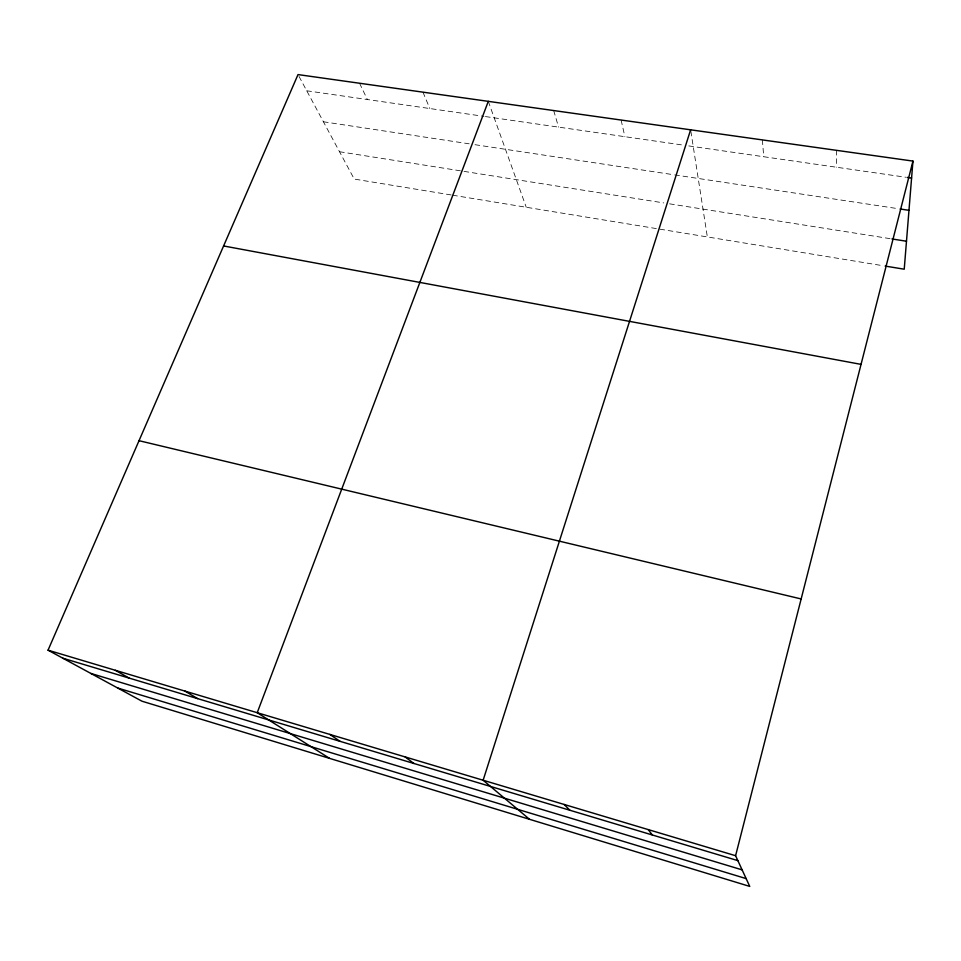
<?xml version="1.0" encoding="UTF-8"?>
<svg xmlns="http://www.w3.org/2000/svg" width="961" height="961" viewBox="0 0 961 961"><rect width="100%" height="100%" fill="white"/><g stroke="black" fill="none" stroke-linecap="round" stroke-linejoin="round"><path stroke-width="0.72" stroke-dasharray="4.8 3.6" d="M306.727 90.778L483.972 116.353M485.425 116.569L682.839 145.051M688.785 145.916L905.694 177.22M323.413 121.771L469.172 143.814M474.986 144.691L673.241 174.674M674.706 174.902L898.631 208.765M339.533 151.73L663.751 202.915M669.565 203.828L891.94 238.941M451.19 194.963L354.237 179.07L298.018 74.586M452.655 195.203L883.688 265.837M359.546 83.235L367.378 99.536M422.948 92.16L429.843 108.545M488.296 101.349L526.244 207.264M553.692 110.551L558.569 127.116M621.106 120.029L624.89 136.69M690.851 131.213L707.344 236.935M762.373 139.91L763.743 156.727M836.442 150.324L836.49 167.226"/><path stroke-width="1.44" d="M912.95 161.088L735.597 855.71L749.748 886.414L141.976 701.206L48.05 650.177L298.018 74.586L912.95 161.088L904.229 269.2L885.153 266.077M690.635 129.819L483.131 780.236L529.523 819.301M488.296 101.349L257.224 712.702L329.575 758.373M907.16 177.425L911.581 178.073M900.109 208.981L908.986 210.327M891.94 238.941L906.487 241.235M223.589 245.956L861.044 364.375M139.021 440.691L801.15 598.955M48.05 650.177L735.597 855.71M62.813 658.201L737.856 860.624M90.851 673.433L742.12 869.861M117.698 688.016L746.144 878.606M115.344 670.298L129.074 678.07M185.029 691.127L197.654 698.635M329.839 734.408L340.014 741.327M405.086 756.908L413.915 763.49M564.107 804.453L569.909 810.267M648.207 829.583L652.303 834.965"/></g></svg>
